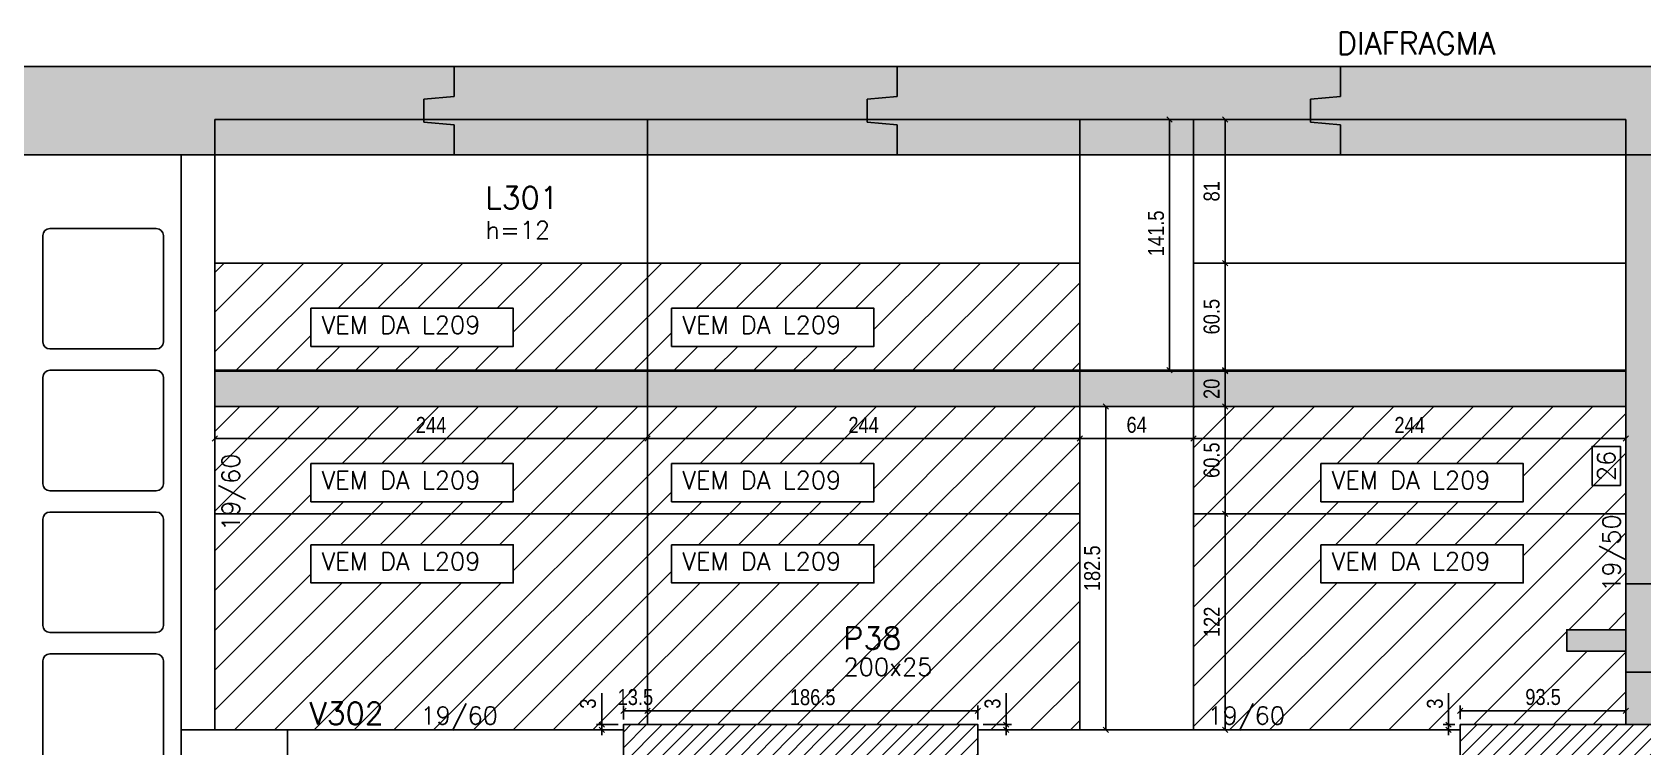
# Model space of a CAD drawing. Header units: millimetres. Extents: x 1860 to 8661, y -614 to 3837.
# Drawn here: x 3590 to 4498, y 2302 to 2706 of the extents above; entities that cross this region are included whole.
import ezdxf
from ezdxf.enums import TextEntityAlignment as Align

# ---------------------------------------------------------------- set-up
doc = ezdxf.new("R2010")
doc.units = ezdxf.units.MM
for name, color, linetype in [('251', 5, 'Continuous'), ('COTA', 241, 'Continuous'), ('F-CORTE', 4, 'Continuous'), ('F-CUBETA', 1, 'Continuous'), ('F-LAJES-DIM', 2, 'Continuous'), ('F-LAJES-NOME', 4, 'Continuous'), ('F-PARC-NOME', 4, 'Continuous'), ('F-PILARES-DIM', 172, 'Continuous'), ('F-PILARES-NOME', 170, 'Continuous'), ('F-SOLIDO-CORTE', 71, 'Continuous'), ('F-SOLIDO-EST', 252, 'Continuous'), ('F-VIGAS', 3, 'Continuous'), ('F-VIGAS-DIM', 2, 'Continuous'), ('F-VIGAS-NOME', 4, 'Continuous'), ('Painéis', 200, 'Continuous'), ('Pilares', 5, 'Continuous'), ('VIGA', 3, 'Continuous')]:
    doc.layers.add(name, color=color, linetype=linetype)
doc.layers.add('F-DESNIVEL-2', color=7, linetype='Continuous', true_color=0xffd1e8)
doc.layers.add('Hachura', color=251, linetype='Continuous', lineweight=9)
doc.styles.add('COTA TECNICA-50', font='techl___.ttf', dxfattribs={"height": 9})
doc.styles.add('MCP', font='romans.shx')
doc.styles.add('ROMANS', font='romans.shx')
doc.dimstyles.new('COTA PAINEL-50', dxfattribs={"dimtxt": 9, "dimasz": 3, "dimexe": 3, "dimexo": 3, "dimgap": 3, "dimtad": 1, "dimdec": 1, "dimzin": 12, "dimdsep": 46, "dimtxsty": 'COTA TECNICA-50', "dimblk1": 'OBLIQUE', "dimblk2": 'OBLIQUE', "dimsah": 1, "dimcen": 0.9, "dimclrd": 4, "dimclre": 4, "dimclrt": 240, "dimadec": 1, "dimazin": 3, "dimtfac": 1, "dimtdec": 1, "dimtmove": 0, "dimatfit": 3, "dimfxl": 1, "dimtolj": 1, "dimtzin": 12, "dimarcsym": 0})
pattern_1 = [(45, (3892.612, -4013.147), (-4.4194174, 4.4194174), [])]

# ---------------------------------------------------------------- blocks, each defined once
blk = doc.blocks.new('_VAONER063650636500869008690')
at = {"layer": '251', "color": 1}
for p, q in [((-34, 30), (-34, -30)), ((30, 34), (-30, 34)), ((34, -30), (34, 30)), ((-30, -34), (30, -34))]:
    blk.add_line(p, q, dxfattribs=at)
for centre, start, end in [((-30, 30), 90, 180), ((30, 30), 0, 90), ((-30, -30), 180, 270), ((30, -30), 270, 0)]:
    blk.add_arc(centre, 4, start, end, dxfattribs=at)
blk = doc.blocks.new('*U11')
at = {"layer": 'F-VIGAS-DIM', "color": 1}
blk.add_lwpolyline([(0, 0), (22, 0), (22, 16), (0, 16)], close=True, dxfattribs=at)
at = {"layer": 'F-VIGAS-DIM', "style": 'MCP'}
blk.add_attdef('DIM', text='', height=10, dxfattribs=at).set_placement((11, 8), align=Align.MIDDLE_CENTER)
blk = doc.blocks.new('_Oblique')
at = {"color": 0, "linetype": 'ByBlock', "lineweight": -2}
blk.add_line((-0.5, -0.5), (0.5, 0.5), dxfattribs=at)
blk = doc.blocks.new('*D958')
at = {"layer": 'COTA', "color": 4, "lineweight": -2, "transparency": 16777216}
for p, q in [((3692.61, 2491.35), (3692.61, 2473.42)), ((3936.61, 2491.35), (3936.61, 2473.42)), ((3692.61, 2476.42), (3936.61, 2476.42))]:
    blk.add_line(p, q, dxfattribs=at)
at = {"layer": 'Defpoints', "color": 0, "transparency": 16777216}
for p in [(3692.61, 2494.35), (3936.61, 2494.35), (3936.61, 2476.42)]:
    blk.add_point(p, dxfattribs=at)
at = {"layer": 'COTA', "color": 4, "lineweight": -2, "transparency": 16777216, "xscale": 3, "yscale": 3, "zscale": 3, "rotation": 180}
blk.add_blockref('_Oblique', (3692.61, 2476.42), dxfattribs=at)
at = {"layer": 'COTA', "color": 4, "lineweight": -2, "transparency": 16777216, "xscale": 3, "yscale": 3, "zscale": 3}
blk.add_blockref('_Oblique', (3936.61, 2476.42), dxfattribs=at)
at = {"layer": 'COTA', "color": 240, "transparency": 16777216, "insert": (3814.61, 2483.99), "char_height": 9, "attachment_point": 5, "style": 'COTA TECNICA-50'}
blk.add_mtext('\\A1;244', dxfattribs=at)
blk = doc.blocks.new('*D959')
at = {"layer": 'COTA', "color": 4, "lineweight": -2, "transparency": 16777216}
for p, q in [((3936.61, 2491.35), (3936.61, 2473.42)), ((4180.61, 2491.35), (4180.61, 2473.42)), ((3936.61, 2476.42), (4180.61, 2476.42))]:
    blk.add_line(p, q, dxfattribs=at)
at = {"layer": 'Defpoints', "color": 0, "transparency": 16777216}
for p in [(3936.61, 2494.35), (4180.61, 2494.35), (4180.61, 2476.42)]:
    blk.add_point(p, dxfattribs=at)
at = {"layer": 'COTA', "color": 4, "lineweight": -2, "transparency": 16777216, "xscale": 3, "yscale": 3, "zscale": 3, "rotation": 180}
blk.add_blockref('_Oblique', (3936.61, 2476.42), dxfattribs=at)
at = {"layer": 'COTA', "color": 4, "lineweight": -2, "transparency": 16777216, "xscale": 3, "yscale": 3, "zscale": 3}
blk.add_blockref('_Oblique', (4180.61, 2476.42), dxfattribs=at)
at = {"layer": 'COTA', "color": 240, "transparency": 16777216, "insert": (4058.61, 2483.99), "char_height": 9, "attachment_point": 5, "style": 'COTA TECNICA-50'}
blk.add_mtext('\\A1;244', dxfattribs=at)
blk = doc.blocks.new('*D960')
at = {"layer": 'COTA', "color": 4, "lineweight": -2, "transparency": 16777216}
for p, q in [((4180.61, 2491.35), (4180.61, 2473.42)), ((4244.61, 2491.35), (4244.61, 2473.42)), ((4180.61, 2476.42), (4244.61, 2476.42))]:
    blk.add_line(p, q, dxfattribs=at)
at = {"layer": 'Defpoints', "color": 0, "transparency": 16777216}
for p in [(4180.61, 2494.35), (4244.61, 2494.35), (4244.61, 2476.42)]:
    blk.add_point(p, dxfattribs=at)
at = {"layer": 'COTA', "color": 4, "lineweight": -2, "transparency": 16777216, "xscale": 3, "yscale": 3, "zscale": 3, "rotation": 180}
blk.add_blockref('_Oblique', (4180.61, 2476.42), dxfattribs=at)
at = {"layer": 'COTA', "color": 4, "lineweight": -2, "transparency": 16777216, "xscale": 3, "yscale": 3, "zscale": 3}
blk.add_blockref('_Oblique', (4244.61, 2476.42), dxfattribs=at)
at = {"layer": 'COTA', "color": 240, "transparency": 16777216, "insert": (4212.61, 2484.01), "char_height": 9, "attachment_point": 5, "style": 'COTA TECNICA-50'}
blk.add_mtext('\\A1;64', dxfattribs=at)
blk = doc.blocks.new('*D961')
at = {"layer": 'COTA', "color": 4, "lineweight": -2, "transparency": 16777216}
for p, q in [((4244.61, 2491.35), (4244.61, 2473.42)), ((4488.61, 2491.35), (4488.61, 2473.42)), ((4244.61, 2476.42), (4488.61, 2476.42))]:
    blk.add_line(p, q, dxfattribs=at)
at = {"layer": 'Defpoints', "color": 0, "transparency": 16777216}
for p in [(4244.61, 2494.35), (4488.61, 2494.35), (4488.61, 2476.42)]:
    blk.add_point(p, dxfattribs=at)
at = {"layer": 'COTA', "color": 4, "lineweight": -2, "transparency": 16777216, "xscale": 3, "yscale": 3, "zscale": 3, "rotation": 180}
blk.add_blockref('_Oblique', (4244.61, 2476.42), dxfattribs=at)
at = {"layer": 'COTA', "color": 4, "lineweight": -2, "transparency": 16777216, "xscale": 3, "yscale": 3, "zscale": 3}
blk.add_blockref('_Oblique', (4488.61, 2476.42), dxfattribs=at)
at = {"layer": 'COTA', "color": 240, "transparency": 16777216, "insert": (4366.61, 2483.99), "char_height": 9, "attachment_point": 5, "style": 'COTA TECNICA-50'}
blk.add_mtext('\\A1;244', dxfattribs=at)
blk = doc.blocks.new('*D962')
at = {"layer": 'COTA', "color": 4, "lineweight": -2, "transparency": 16777216}
for p, q in [((4183.61, 2494.35), (4198.17, 2494.35)), ((4195.17, 2311.85), (4195.17, 2494.35)), ((4183.61, 2311.85), (4198.17, 2311.85))]:
    blk.add_line(p, q, dxfattribs=at)
at = {"layer": 'Defpoints', "color": 0, "transparency": 16777216}
for p in [(4180.61, 2494.35), (4195.17, 2494.35), (4180.61, 2311.85)]:
    blk.add_point(p, dxfattribs=at)
at = {"layer": 'COTA', "color": 4, "lineweight": -2, "transparency": 16777216, "xscale": 3, "yscale": 3, "zscale": 3}
for p, rotation in [((4195.17, 2494.35), 90), ((4195.17, 2311.85), 270)]:
    blk.add_blockref('_Oblique', p, dxfattribs=dict(at, rotation=rotation))
at = {"layer": 'COTA', "color": 240, "transparency": 16777216, "insert": (4187.55, 2403.1), "char_height": 9, "attachment_point": 5, "rotation": 90, "style": 'COTA TECNICA-50'}
blk.add_mtext('\\A1;182.5', dxfattribs=at)
blk = doc.blocks.new('*D963')
at = {"layer": 'COTA', "color": 4, "lineweight": -2, "transparency": 16777216}
for p, q in [((4247.61, 2433.85), (4265.52, 2433.85)), ((4262.52, 2311.85), (4262.52, 2433.85)), ((4247.61, 2311.85), (4265.52, 2311.85))]:
    blk.add_line(p, q, dxfattribs=at)
at = {"layer": 'Defpoints', "color": 0, "transparency": 16777216}
for p in [(4244.61, 2433.85), (4262.52, 2433.85), (4244.61, 2311.85)]:
    blk.add_point(p, dxfattribs=at)
at = {"layer": 'COTA', "color": 4, "lineweight": -2, "transparency": 16777216, "xscale": 3, "yscale": 3, "zscale": 3}
for p, rotation in [((4262.52, 2433.85), 90), ((4262.52, 2311.85), 270)]:
    blk.add_blockref('_Oblique', p, dxfattribs=dict(at, rotation=rotation))
at = {"layer": 'COTA', "color": 240, "transparency": 16777216, "insert": (4254.96, 2372.85), "char_height": 9, "attachment_point": 5, "rotation": 90, "style": 'COTA TECNICA-50'}
blk.add_mtext('\\A1;122', dxfattribs=at)
blk = doc.blocks.new('*D964')
at = {"layer": 'COTA', "color": 4, "lineweight": -2, "transparency": 16777216}
for p, q in [((4247.61, 2494.35), (4265.52, 2494.35)), ((4262.52, 2433.85), (4262.52, 2494.35)), ((4247.61, 2433.85), (4265.52, 2433.85))]:
    blk.add_line(p, q, dxfattribs=at)
at = {"layer": 'Defpoints', "color": 0, "transparency": 16777216}
for p in [(4244.61, 2494.35), (4262.52, 2494.35), (4244.61, 2433.85)]:
    blk.add_point(p, dxfattribs=at)
at = {"layer": 'COTA', "color": 4, "lineweight": -2, "transparency": 16777216, "xscale": 3, "yscale": 3, "zscale": 3}
for p, rotation in [((4262.52, 2494.35), 90), ((4262.52, 2433.85), 270)]:
    blk.add_blockref('_Oblique', p, dxfattribs=dict(at, rotation=rotation))
at = {"layer": 'COTA', "color": 240, "transparency": 16777216, "insert": (4254.92, 2464.1), "char_height": 9, "attachment_point": 5, "rotation": 90, "style": 'COTA TECNICA-50'}
blk.add_mtext('\\A1;60.5', dxfattribs=at)
blk = doc.blocks.new('*D965')
at = {"layer": 'COTA', "color": 4, "lineweight": -2, "transparency": 16777216}
for p, q in [((4247.61, 2514.35), (4265.52, 2514.35)), ((4262.52, 2494.35), (4262.52, 2514.35)), ((4247.61, 2494.35), (4265.52, 2494.35))]:
    blk.add_line(p, q, dxfattribs=at)
at = {"layer": 'Defpoints', "color": 0, "transparency": 16777216}
for p in [(4244.61, 2514.35), (4262.52, 2514.35), (4244.61, 2494.35)]:
    blk.add_point(p, dxfattribs=at)
at = {"layer": 'COTA', "color": 4, "lineweight": -2, "transparency": 16777216, "xscale": 3, "yscale": 3, "zscale": 3}
for p, rotation in [((4262.52, 2514.35), 90), ((4262.52, 2494.35), 270)]:
    blk.add_blockref('_Oblique', p, dxfattribs=dict(at, rotation=rotation))
at = {"layer": 'COTA', "color": 240, "transparency": 16777216, "insert": (4254.92, 2504.35), "char_height": 9, "attachment_point": 5, "rotation": 90, "style": 'COTA TECNICA-50'}
blk.add_mtext('\\A1;20', dxfattribs=at)
blk = doc.blocks.new('*D966')
at = {"layer": 'COTA', "color": 4, "lineweight": -2, "transparency": 16777216}
for p, q in [((4247.61, 2575.35), (4265.52, 2575.35)), ((4262.52, 2514.85), (4262.52, 2575.35)), ((4247.61, 2514.85), (4265.52, 2514.85))]:
    blk.add_line(p, q, dxfattribs=at)
at = {"layer": 'Defpoints', "color": 0, "transparency": 16777216}
for p in [(4244.61, 2575.35), (4262.52, 2575.35), (4244.61, 2514.85)]:
    blk.add_point(p, dxfattribs=at)
at = {"layer": 'COTA', "color": 4, "lineweight": -2, "transparency": 16777216, "xscale": 3, "yscale": 3, "zscale": 3}
for p, rotation in [((4262.52, 2575.35), 90), ((4262.52, 2514.85), 270)]:
    blk.add_blockref('_Oblique', p, dxfattribs=dict(at, rotation=rotation))
at = {"layer": 'COTA', "color": 240, "transparency": 16777216, "insert": (4254.92, 2545.1), "char_height": 9, "attachment_point": 5, "rotation": 90, "style": 'COTA TECNICA-50'}
blk.add_mtext('\\A1;60.5', dxfattribs=at)
blk = doc.blocks.new('*D967')
at = {"layer": 'COTA', "color": 4, "lineweight": -2, "transparency": 16777216}
for p, q in [((4247.61, 2656.35), (4265.52, 2656.35)), ((4262.52, 2575.35), (4262.52, 2656.35)), ((4247.61, 2575.35), (4265.52, 2575.35))]:
    blk.add_line(p, q, dxfattribs=at)
at = {"layer": 'Defpoints', "color": 0, "transparency": 16777216}
for p in [(4244.61, 2656.35), (4262.52, 2656.35), (4244.61, 2575.35)]:
    blk.add_point(p, dxfattribs=at)
at = {"layer": 'COTA', "color": 4, "lineweight": -2, "transparency": 16777216, "xscale": 3, "yscale": 3, "zscale": 3}
for p, rotation in [((4262.52, 2656.35), 90), ((4262.52, 2575.35), 270)]:
    blk.add_blockref('_Oblique', p, dxfattribs=dict(at, rotation=rotation))
at = {"layer": 'COTA', "color": 240, "transparency": 16777216, "insert": (4254.93, 2615.85), "char_height": 9, "attachment_point": 5, "rotation": 90, "style": 'COTA TECNICA-50'}
blk.add_mtext('\\A1;81', dxfattribs=at)
blk = doc.blocks.new('*D968')
at = {"layer": 'COTA', "color": 4, "lineweight": -2, "transparency": 16777216}
for p, q in [((4241.61, 2656.35), (4228.16, 2656.35)), ((4231.16, 2514.85), (4231.16, 2656.35)), ((4241.61, 2514.85), (4228.16, 2514.85))]:
    blk.add_line(p, q, dxfattribs=at)
at = {"layer": 'Defpoints', "color": 0, "transparency": 16777216}
for p in [(4231.16, 2656.35), (4244.61, 2656.35), (4244.61, 2514.85)]:
    blk.add_point(p, dxfattribs=at)
at = {"layer": 'COTA', "color": 4, "lineweight": -2, "transparency": 16777216, "xscale": 3, "yscale": 3, "zscale": 3}
for p, rotation in [((4231.16, 2656.35), 90), ((4231.16, 2514.85), 270)]:
    blk.add_blockref('_Oblique', p, dxfattribs=dict(at, rotation=rotation))
at = {"layer": 'COTA', "color": 240, "transparency": 16777216, "insert": (4223.56, 2592.1), "char_height": 9, "attachment_point": 5, "rotation": 90, "style": 'COTA TECNICA-50'}
blk.add_mtext('\\A1;141.5', dxfattribs=at)
blk = doc.blocks.new('*D969')
at = {"layer": 'COTA', "color": 4, "lineweight": -2, "transparency": 16777216}
for p, q in [((4395.11, 2317.95), (4395.11, 2325.67)), ((4488.61, 2322.67), (4395.11, 2322.67)), ((4488.61, 2317.95), (4488.61, 2325.67))]:
    blk.add_line(p, q, dxfattribs=at)
at = {"layer": 'Defpoints', "color": 0, "transparency": 16777216}
for p in [(4395.11, 2322.67), (4395.11, 2314.95), (4488.61, 2314.95)]:
    blk.add_point(p, dxfattribs=at)
at = {"layer": 'COTA', "color": 4, "lineweight": -2, "transparency": 16777216, "xscale": 3, "yscale": 3, "zscale": 3, "rotation": 180}
blk.add_blockref('_Oblique', (4395.11, 2322.67), dxfattribs=at)
at = {"layer": 'COTA', "color": 4, "lineweight": -2, "transparency": 16777216, "xscale": 3, "yscale": 3, "zscale": 3}
blk.add_blockref('_Oblique', (4488.61, 2322.67), dxfattribs=at)
at = {"layer": 'COTA', "color": 240, "transparency": 16777216, "insert": (4441.86, 2330.4), "char_height": 9, "attachment_point": 5, "style": 'COTA TECNICA-50'}
blk.add_mtext('\\A1;93.5', dxfattribs=at)
blk = doc.blocks.new('*D970')
at = {"layer": 'COTA', "color": 4, "lineweight": -2, "transparency": 16777216}
for p, q in [((4388.56, 2314.85), (4388.56, 2332.55)), ((4392.11, 2314.85), (4385.56, 2314.85)), ((4392.11, 2311.85), (4385.56, 2311.85)), ((4388.56, 2311.85), (4388.56, 2314.85)), ((4388.56, 2311.85), (4388.56, 2308.85))]:
    blk.add_line(p, q, dxfattribs=at)
at = {"layer": 'Defpoints', "color": 0, "transparency": 16777216}
for p in [(4388.56, 2314.85), (4395.11, 2314.85), (4395.11, 2311.85)]:
    blk.add_point(p, dxfattribs=at)
at = {"layer": 'COTA', "color": 4, "lineweight": -2, "transparency": 16777216, "xscale": 3, "yscale": 3, "zscale": 3}
for p, rotation in [((4388.56, 2314.85), 270), ((4388.56, 2311.85), 90)]:
    blk.add_blockref('_Oblique', p, dxfattribs=dict(at, rotation=rotation))
at = {"layer": 'COTA', "color": 240, "transparency": 16777216, "insert": (4380.87, 2326.7), "char_height": 9, "attachment_point": 5, "rotation": 90, "style": 'COTA TECNICA-50'}
blk.add_mtext('\\A1;3', dxfattribs=at)
blk = doc.blocks.new('*D971')
at = {"layer": 'COTA', "color": 4, "lineweight": -2, "transparency": 16777216}
for p, q in [((4139.02, 2314.85), (4139.02, 2332.55)), ((4126.11, 2314.85), (4142.02, 2314.85)), ((4126.11, 2311.85), (4142.02, 2311.85)), ((4139.02, 2311.85), (4139.02, 2314.85)), ((4139.02, 2311.85), (4139.02, 2308.85))]:
    blk.add_line(p, q, dxfattribs=at)
at = {"layer": 'Defpoints', "color": 0, "transparency": 16777216}
for p in [(4123.11, 2314.85), (4123.11, 2311.85), (4139.02, 2314.85)]:
    blk.add_point(p, dxfattribs=at)
at = {"layer": 'COTA', "color": 4, "lineweight": -2, "transparency": 16777216, "xscale": 3, "yscale": 3, "zscale": 3}
for p, rotation in [((4139.02, 2314.85), 270), ((4139.02, 2311.85), 90)]:
    blk.add_blockref('_Oblique', p, dxfattribs=dict(at, rotation=rotation))
at = {"layer": 'COTA', "color": 240, "transparency": 16777216, "insert": (4131.33, 2326.7), "char_height": 9, "attachment_point": 5, "rotation": 90, "style": 'COTA TECNICA-50'}
blk.add_mtext('\\A1;3', dxfattribs=at)
blk = doc.blocks.new('*D972')
at = {"layer": 'COTA', "color": 4, "lineweight": -2, "transparency": 16777216}
for p, q in [((3936.61, 2317.85), (3936.61, 2325.67)), ((3936.61, 2322.67), (4123.11, 2322.67)), ((4123.11, 2317.85), (4123.11, 2325.67))]:
    blk.add_line(p, q, dxfattribs=at)
at = {"layer": 'Defpoints', "color": 0, "transparency": 16777216}
for p in [(4123.11, 2322.67), (3936.61, 2314.85), (4123.11, 2314.85)]:
    blk.add_point(p, dxfattribs=at)
at = {"layer": 'COTA', "color": 4, "lineweight": -2, "transparency": 16777216, "xscale": 3, "yscale": 3, "zscale": 3, "rotation": 180}
blk.add_blockref('_Oblique', (3936.61, 2322.67), dxfattribs=at)
at = {"layer": 'COTA', "color": 4, "lineweight": -2, "transparency": 16777216, "xscale": 3, "yscale": 3, "zscale": 3}
blk.add_blockref('_Oblique', (4123.11, 2322.67), dxfattribs=at)
at = {"layer": 'COTA', "color": 240, "transparency": 16777216, "insert": (4029.86, 2330.29), "char_height": 9, "attachment_point": 5, "style": 'COTA TECNICA-50'}
blk.add_mtext('\\A1;186.5', dxfattribs=at)
blk = doc.blocks.new('*D973')
at = {"layer": 'COTA', "color": 4, "lineweight": -2, "transparency": 16777216}
for p, q in [((3923.11, 2317.85), (3923.11, 2325.67)), ((3936.61, 2322.67), (3923.11, 2322.67)), ((3936.61, 2317.85), (3936.61, 2325.67))]:
    blk.add_line(p, q, dxfattribs=at)
at = {"layer": 'Defpoints', "color": 0, "transparency": 16777216}
for p in [(3923.11, 2322.67), (3923.11, 2314.85), (3936.61, 2314.85)]:
    blk.add_point(p, dxfattribs=at)
at = {"layer": 'COTA', "color": 4, "lineweight": -2, "transparency": 16777216, "xscale": 3, "yscale": 3, "zscale": 3, "rotation": 180}
blk.add_blockref('_Oblique', (3923.11, 2322.67), dxfattribs=at)
at = {"layer": 'COTA', "color": 4, "lineweight": -2, "transparency": 16777216, "xscale": 3, "yscale": 3, "zscale": 3}
blk.add_blockref('_Oblique', (3936.61, 2322.67), dxfattribs=at)
at = {"layer": 'COTA', "color": 240, "transparency": 16777216, "insert": (3929.86, 2330.37), "char_height": 9, "attachment_point": 5, "style": 'COTA TECNICA-50'}
blk.add_mtext('\\A1;13.5', dxfattribs=at)
blk = doc.blocks.new('*D974')
at = {"layer": 'COTA', "color": 4, "lineweight": -2, "transparency": 16777216}
for p, q in [((3910.85, 2314.85), (3910.85, 2332.55)), ((3920.11, 2314.85), (3907.85, 2314.85)), ((3920.11, 2311.85), (3907.85, 2311.85)), ((3910.85, 2311.85), (3910.85, 2314.85)), ((3910.85, 2311.85), (3910.85, 2308.85))]:
    blk.add_line(p, q, dxfattribs=at)
at = {"layer": 'Defpoints', "color": 0, "transparency": 16777216}
for p in [(3910.85, 2314.85), (3923.11, 2314.85), (3923.11, 2311.85)]:
    blk.add_point(p, dxfattribs=at)
at = {"layer": 'COTA', "color": 4, "lineweight": -2, "transparency": 16777216, "xscale": 3, "yscale": 3, "zscale": 3}
for p, rotation in [((3910.85, 2314.85), 270), ((3910.85, 2311.85), 90)]:
    blk.add_blockref('_Oblique', p, dxfattribs=dict(at, rotation=rotation))
at = {"layer": 'COTA', "color": 240, "transparency": 16777216, "insert": (3903.15, 2326.7), "char_height": 9, "attachment_point": 5, "rotation": 90, "style": 'COTA TECNICA-50'}
blk.add_mtext('\\A1;3', dxfattribs=at)

msp = doc.modelspace()

# ---------------------------------------------------------------- hatches: boundary and pattern name
at = {"layer": 'F-SOLIDO-CORTE', "linetype": 'Continuous'}
msp.add_hatch(color=256, dxfattribs=at).paths.add_polyline_path([(4488.61, 2394.4), (4488.61, 2368.4), (4455.26, 2368.4), (4455.26, 2356.4), (4488.61, 2356.4), (4488.61, 2344.4), (4540.96, 2344.4), (4540.96, 2368.4), (4507.61, 2368.4), (4507.61, 2394.4)], flags=16)
at = {"layer": 'F-SOLIDO-EST'}
h = msp.add_hatch(color=256, dxfattribs=at)
h.dxf.hatch_style = 1
h.paths.add_polyline_path([(3827.61, 2686.35), (3577.61, 2686.35), (3577.61, 2669.35), (3560.61, 2667.85), (3560.61, 2654.85), (3577.61, 2653.35), (3577.61, 2636.35), (3827.61, 2636.35), (3827.61, 2653.35), (3810.61, 2654.85), (3810.61, 2667.85), (3827.61, 2669.35)])
h = msp.add_hatch(color=256, dxfattribs=at)
h.dxf.hatch_style = 1
h.paths.add_polyline_path([(4077.61, 2686.35), (3827.61, 2686.35), (3827.61, 2669.35), (3810.61, 2667.85), (3810.61, 2654.85), (3827.61, 2653.35), (3827.61, 2636.35), (4077.61, 2636.35), (4077.61, 2653.35), (4060.61, 2654.85), (4060.61, 2667.85), (4077.61, 2669.35)])
h = msp.add_hatch(color=256, dxfattribs=at)
h.dxf.hatch_style = 1
h.paths.add_polyline_path([(4327.61, 2653.35), (4310.61, 2654.85), (4310.61, 2667.85), (4327.61, 2669.35), (4327.61, 2686.35), (4077.61, 2686.35), (4077.61, 2669.35), (4060.61, 2667.85), (4060.61, 2654.85), (4077.61, 2653.35), (4077.61, 2636.35), (4327.61, 2636.35)])
h = msp.add_hatch(color=256, dxfattribs=at)
h.dxf.hatch_style = 1
h.paths.add_polyline_path([(4577.61, 2653.35), (4560.61, 2654.85), (4560.61, 2667.85), (4577.61, 2669.35), (4577.61, 2686.35), (4327.61, 2686.35), (4327.61, 2669.35), (4310.61, 2667.85), (4310.61, 2654.85), (4327.61, 2653.35), (4327.61, 2636.35), (4577.61, 2636.35)])
at = {"layer": 'Hachura', "linetype": 'ByBlock'}
h = msp.add_hatch(dxfattribs=at)
h.set_pattern_fill('ANSI31', color=256, scale=5)
h.paths.add_polyline_path([(3692.61, 2575.35), (3692.61, 2514.85), (3936.61, 2514.85), (3936.61, 2575.35)])
h.paths.add_polyline_path([(4064.42, 2528.3), (4064.42, 2549.84), (3950.29, 2549.84), (3950.29, 2528.3)], flags=16)
h.paths.add_polyline_path([(3860.92, 2528.3), (3860.92, 2549.84), (3746.79, 2549.84), (3746.79, 2528.3)], flags=16)
h.paths.add_polyline_path([(3936.61, 2575.35), (3936.61, 2514.85), (4180.61, 2514.85), (4180.61, 2575.35)])
h.paths.add_polyline_path([(4180.61, 2494.35), (3936.61, 2494.35), (3936.61, 2433.85), (4180.61, 2433.85)])
h.paths.add_polyline_path([(4064.42, 2440.69), (4064.42, 2462.23), (3950.29, 2462.23), (3950.29, 2440.69)], flags=16)
h.paths.add_polyline_path([(3746.79, 2462.23), (3746.79, 2440.69), (3860.92, 2440.69), (3860.92, 2462.23)], flags=16)
h.paths.add_polyline_path([(3746.79, 2416.42), (3746.79, 2394.88), (3860.92, 2394.88), (3860.92, 2416.42)], flags=16)
h.paths.add_polyline_path([(3692.61, 2433.85), (3692.61, 2311.85), (3733.61, 2311.85), (3923.11, 2311.85), (3923.11, 2314.85), (3936.61, 2314.85), (3936.61, 2433.85)])
h.paths.add_polyline_path([(3936.61, 2433.85), (3936.61, 2494.35), (3692.61, 2494.35), (3692.61, 2433.85)])
h.paths.add_polyline_path([(3950.29, 2416.42), (3950.29, 2394.88), (4064.42, 2394.88), (4064.42, 2416.42)], flags=16)
h.paths.add_polyline_path([(4180.61, 2433.85), (3936.61, 2433.85), (3936.61, 2314.85), (4123.11, 2314.85), (4123.11, 2311.85), (4180.61, 2311.85)])
h.paths.add_polyline_path([(4316.55, 2416.42), (4316.55, 2394.88), (4430.68, 2394.88), (4430.68, 2416.42)], flags=16)
h.paths.add_polyline_path([(4244.61, 2433.85), (4244.61, 2311.85), (4395.11, 2311.85), (4395.11, 2314.85), (4488.61, 2314.85), (4488.61, 2356.4), (4455.26, 2356.4), (4455.26, 2356.4), (4455.26, 2368.4), (4488.61, 2368.4), (4488.61, 2394.4), (4488.61, 2433.85)])
h.paths.add_polyline_path([(4488.61, 2433.85), (4488.61, 2494.35), (4244.61, 2494.35), (4244.61, 2433.85)])
h.paths.add_polyline_path([(4430.68, 2440.69), (4430.68, 2462.23), (4316.55, 2462.23), (4316.55, 2440.69)], flags=16)
h = msp.add_hatch(color=256, dxfattribs=at)
h.dxf.hatch_style = 1
h.paths.add_polyline_path([(3936.61, 2494.35), (3936.61, 2514.35), (3692.61, 2514.35), (3692.61, 2494.35)])
h.paths.add_polyline_path([(3936.61, 2514.35), (3936.61, 2494.35), (4180.61, 2494.35), (4180.61, 2514.35)])
h.paths.add_polyline_path([(4244.61, 2494.35), (4244.61, 2514.35), (4180.61, 2514.35), (4180.61, 2494.35)])
h.paths.add_polyline_path([(4244.61, 2514.35), (4244.61, 2494.35), (4488.61, 2494.35), (4488.61, 2514.35)])
at = {"layer": 'Pilares', "linetype": 'Continuous'}
h = msp.add_hatch(dxfattribs=at)
h.set_pattern_fill('ANSI31', color=256, scale=50, style=0)
h.set_pattern_definition(pattern_1)
h.paths.add_polyline_path([(3923.11, 2289.85), (4123.11, 2289.85), (4123.11, 2314.85), (3923.11, 2314.85)], flags=16)
h = msp.add_hatch(dxfattribs=at)
h.set_pattern_fill('ANSI31', color=256, scale=50, style=0)
h.set_pattern_definition(pattern_1)
h.paths.add_polyline_path([(4395.11, 2289.85), (4595.11, 2289.85), (4595.11, 2314.85), (4395.11, 2314.85)], flags=16)

# ---------------------------------------------------------------- linework, layer by layer
at = {"layer": 'COTA'}
for points in [[(3746.79, 2549.84), (3860.92, 2549.84), (3860.92, 2528.3), (3746.79, 2528.3)], [(3950.29, 2549.84), (4064.42, 2549.84), (4064.42, 2528.3), (3950.29, 2528.3)], [(3746.79, 2462.23), (3860.92, 2462.23), (3860.92, 2440.69), (3746.79, 2440.69)], [(3950.29, 2462.23), (4064.42, 2462.23), (4064.42, 2440.69), (3950.29, 2440.69)], [(4316.55, 2462.23), (4430.68, 2462.23), (4430.68, 2440.69), (4316.55, 2440.69)], [(3746.79, 2416.42), (3860.92, 2416.42), (3860.92, 2394.88), (3746.79, 2394.88)], [(3950.29, 2416.42), (4064.42, 2416.42), (4064.42, 2394.88), (3950.29, 2394.88)], [(4316.55, 2416.42), (4430.68, 2416.42), (4430.68, 2394.88), (4316.55, 2394.88)]]:
    msp.add_lwpolyline(points, close=True, dxfattribs=at)
at = {"layer": 'F-CORTE', "linetype": 'Continuous'}
for points in [[(4540.96, 2368.4), (4507.61, 2368.4), (4507.61, 2394.4), (4488.61, 2394.4), (4488.61, 2368.4), (4455.26, 2368.4)], [(4455.26, 2356.4), (4488.61, 2356.4), (4488.61, 2344.4), (4540.96, 2344.4)]]:
    msp.add_lwpolyline(points, dxfattribs=at)
at = {"layer": 'F-DESNIVEL-2', "linetype": 'Continuous'}
for points in [[(4488.61, 2314.95), (4507.61, 2314.95), (4507.61, 2636.25)], [(4488.61, 2314.95), (4507.61, 2636.25), (4488.61, 2636.25)], [(4488.61, 2314.95), (4488.61, 2636.25), (4488.61, 2314.95)]]:
    msp.add_solid(points, dxfattribs=at)
at = {"layer": 'F-SOLIDO-CORTE'}
msp.add_lwpolyline([(4488.61, 2394.4), (4488.61, 2368.4), (4455.26, 2368.4), (4455.26, 2356.4), (4488.61, 2356.4), (4488.61, 2344.4), (4540.96, 2344.4), (4540.96, 2368.4), (4507.61, 2368.4), (4507.61, 2394.4), (4488.61, 2394.4)], dxfattribs=at)
at = {"layer": 'F-VIGAS'}
for p, q in [((3827.61, 2686.35), (3577.61, 2686.35)), ((3577.61, 2686.35), (3827.61, 2686.35)), ((3827.61, 2669.35), (3827.61, 2686.35)), ((3827.61, 2686.35), (3827.61, 2669.35)), ((4077.61, 2686.35), (3827.61, 2686.35)), ((3827.61, 2686.35), (3827.61, 2669.35)), ((3827.61, 2669.35), (3827.61, 2686.35)), ((3827.61, 2686.35), (4077.61, 2686.35)), ((4077.61, 2669.35), (4077.61, 2686.35)), ((4077.61, 2686.35), (4077.61, 2669.35)), ((4327.61, 2686.35), (4077.61, 2686.35)), ((4077.61, 2686.35), (4077.61, 2669.35)), ((4077.61, 2669.35), (4077.61, 2686.35)), ((4077.61, 2686.35), (4327.61, 2686.35)), ((4327.61, 2669.35), (4327.61, 2686.35)), ((4327.61, 2686.35), (4327.61, 2669.35)), ((4577.61, 2686.35), (4327.61, 2686.35)), ((4327.61, 2686.35), (4327.61, 2669.35)), ((4327.61, 2669.35), (4327.61, 2686.35)), ((4327.61, 2686.35), (4577.61, 2686.35)), ((3810.61, 2667.85), (3827.61, 2669.35)), ((3827.61, 2669.35), (3810.61, 2667.85)), ((3827.61, 2669.35), (3810.61, 2667.85)), ((3810.61, 2667.85), (3827.61, 2669.35)), ((3810.61, 2654.85), (3810.61, 2667.85)), ((3810.61, 2667.85), (3810.61, 2654.85)), ((3810.61, 2667.85), (3810.61, 2654.85)), ((3810.61, 2654.85), (3810.61, 2667.85)), ((4060.61, 2667.85), (4077.61, 2669.35)), ((4077.61, 2669.35), (4060.61, 2667.85)), ((4077.61, 2669.35), (4060.61, 2667.85)), ((4060.61, 2667.85), (4077.61, 2669.35)), ((4060.61, 2654.85), (4060.61, 2667.85)), ((4060.61, 2667.85), (4060.61, 2654.85)), ((4060.61, 2667.85), (4060.61, 2654.85)), ((4060.61, 2654.85), (4060.61, 2667.85)), ((4310.61, 2667.85), (4327.61, 2669.35)), ((4327.61, 2669.35), (4310.61, 2667.85)), ((4327.61, 2669.35), (4310.61, 2667.85)), ((4310.61, 2667.85), (4327.61, 2669.35)), ((4310.61, 2654.85), (4310.61, 2667.85)), ((4310.61, 2667.85), (4310.61, 2654.85)), ((4310.61, 2667.85), (4310.61, 2654.85)), ((4310.61, 2654.85), (4310.61, 2667.85)), ((3827.61, 2653.35), (3810.61, 2654.85)), ((3810.61, 2654.85), (3827.61, 2653.35)), ((3810.61, 2654.85), (3827.61, 2653.35)), ((3827.61, 2653.35), (3810.61, 2654.85)), ((3827.61, 2636.35), (3827.61, 2653.35)), ((3827.61, 2653.35), (3827.61, 2636.35)), ((3827.61, 2653.35), (3827.61, 2636.35)), ((3827.61, 2636.35), (3827.61, 2653.35)), ((4077.61, 2653.35), (4060.61, 2654.85)), ((4060.61, 2654.85), (4077.61, 2653.35)), ((4060.61, 2654.85), (4077.61, 2653.35)), ((4077.61, 2653.35), (4060.61, 2654.85)), ((4077.61, 2636.35), (4077.61, 2653.35)), ((4077.61, 2653.35), (4077.61, 2636.35)), ((4077.61, 2653.35), (4077.61, 2636.35)), ((4077.61, 2636.35), (4077.61, 2653.35)), ((4327.61, 2653.35), (4310.61, 2654.85)), ((4310.61, 2654.85), (4327.61, 2653.35)), ((4310.61, 2654.85), (4327.61, 2653.35)), ((4327.61, 2653.35), (4310.61, 2654.85)), ((4327.61, 2636.35), (4327.61, 2653.35)), ((4327.61, 2653.35), (4327.61, 2636.35)), ((4327.61, 2653.35), (4327.61, 2636.35)), ((4327.61, 2636.35), (4327.61, 2653.35)), ((3577.61, 2636.35), (3827.61, 2636.35)), ((3827.61, 2636.35), (3577.61, 2636.35)), ((3827.61, 2636.35), (4077.61, 2636.35)), ((4077.61, 2636.35), (3827.61, 2636.35)), ((4077.61, 2636.35), (4327.61, 2636.35)), ((4327.61, 2636.35), (4077.61, 2636.35)), ((4327.61, 2636.35), (4577.61, 2636.35)), ((4577.61, 2636.35), (4327.61, 2636.35))]:
    msp.add_line(p, q, dxfattribs=at)
at = {"layer": 'Painéis'}
for p, q in [((3936.61, 2314.85), (3936.61, 2656.35)), ((4180.61, 2311.85), (4180.61, 2656.35)), ((4244.61, 2656.35), (4244.61, 2311.85))]:
    msp.add_line(p, q, dxfattribs=at)
for points in [[(4180.61, 2575.35), (3692.61, 2575.35)], [(4488.61, 2575.35), (4244.61, 2575.35)], [(4488.61, 2514.85), (3692.61, 2514.85)], [(4488.61, 2514.35), (3692.61, 2514.35)], [(4488.61, 2494.35), (3692.61, 2494.35)], [(4180.61, 2433.85), (3692.61, 2433.85)], [(4488.61, 2433.85), (4244.61, 2433.85)]]:
    msp.add_lwpolyline(points, dxfattribs=at)
at = {"layer": 'Pilares', "linetype": 'Continuous'}
for points in [[(3673.61, 2292.85), (3733.61, 2292.85), (3733.61, 2311.85), (3673.61, 2311.85), (3673.61, 2292.85)], [(4395.11, 2289.85), (4595.11, 2289.85), (4595.11, 2314.85), (4395.11, 2314.85), (4395.11, 2289.85)]]:
    msp.add_lwpolyline(points, dxfattribs=at)
at = {"layer": 'Pilares'}
msp.add_lwpolyline([(3923.11, 2289.85), (4123.11, 2289.85), (4123.11, 2314.85), (3923.11, 2314.85), (3923.11, 2289.85)], dxfattribs=at)
at = {"layer": 'VIGA'}
for p, q in [((3692.61, 2311.85), (3692.61, 2656.35)), ((3692.61, 2656.35), (4488.61, 2656.35)), ((4488.61, 2656.35), (4488.61, 2314.85))]:
    msp.add_line(p, q, dxfattribs=at)
for points in [[(3673.61, 2636.35), (3673.61, 2311.85)], [(3923.11, 2311.85), (3733.61, 2311.85)], [(4395.11, 2311.85), (4123.11, 2311.85)]]:
    msp.add_lwpolyline(points, dxfattribs=at)

# ---------------------------------------------------------------- block references
at = {"layer": 'F-CUBETA'}
for p in [(3629.61, 2560.85), (3629.61, 2480.85), (3629.61, 2400.85), (3629.61, 2320.85)]:
    msp.add_blockref('_VAONER063650636500869008690', p, dxfattribs=at)
at = {"layer": 'F-VIGAS-DIM', "linetype": 'Continuous', "rotation": 90}
msp.add_blockref('*U11', (4485.49, 2449.85), dxfattribs=at).add_auto_attribs({'DIM': '26'})

# ---------------------------------------------------------------- texts
at = {"layer": 'COTA', "style": 'ROMANS'}
for p in [(3752.85, 2535.45), (3956.36, 2535.45), (3752.85, 2447.83), (3956.36, 2447.83), (4322.61, 2447.83), (3752.85, 2402.02), (3956.36, 2402.02), (4322.61, 2402.02)]:
    msp.add_text('VEM DA L209', height=10, dxfattribs=at).set_placement(p)
at = {"layer": 'F-LAJES-DIM', "linetype": 'Continuous', "style": 'ROMANS'}
msp.add_text('h=12', height=10, dxfattribs=at).set_placement((3845.32, 2588.97))
at = {"layer": 'F-LAJES-NOME', "linetype": 'Continuous', "style": 'ROMANS'}
msp.add_text('L301', height=12.5, dxfattribs=at).set_placement((3845.32, 2605.97))
at = {"layer": 'F-PARC-NOME', "style": 'MCP'}
msp.add_text('DIAFRAGMA', height=12.5, dxfattribs=at).set_placement((4325.63, 2693.13))
at = {"layer": 'F-PILARES-DIM', "linetype": 'Continuous', "style": 'ROMANS'}
msp.add_text('200x25', height=10, dxfattribs=at).set_placement((4047.25, 2342.42))
at = {"layer": 'F-PILARES-NOME', "linetype": 'Continuous', "style": 'ROMANS'}
msp.add_text('P38', height=12.5, dxfattribs=at).set_placement((4047.25, 2357.42))
at = {"layer": 'F-VIGAS-DIM', "linetype": 'Continuous', "style": 'ROMANS'}
for s, p in [('19/60', (3706.64, 2424.17)), ('19/50', (4485.49, 2389.85))]:
    msp.add_text(s, height=10, rotation=90, dxfattribs=at).set_placement(p)
for p in [(3808.61, 2314.98), (4252.58, 2314.98)]:
    msp.add_text('19/60', height=10, dxfattribs=at).set_placement(p)
at = {"layer": 'F-VIGAS-NOME', "linetype": 'Continuous', "style": 'ROMANS'}
msp.add_text('V302', height=12.5, dxfattribs=at).set_placement((3746.11, 2314.98))

# ---------------------------------------------------------------- dimensions: what is measured, and where the dimension line sits
at = {"layer": 'COTA'}
dim = msp.add_linear_dim(base=(4231.16, 2656.35), p1=(4244.61, 2514.85), p2=(4244.61, 2656.35), angle=90, dimstyle='COTA PAINEL-50', dxfattribs=at)
dim.commit()
dim.dimension.update_dxf_attribs({"geometry": '*D968', "text_midpoint": (4231.16, 2592.1), "dimtype": 160})
for base, p1, p2, picture, middle in [((4262.52, 2656.35), (4244.61, 2575.35), (4244.61, 2656.35), '*D967', (4254.93, 2615.85)), ((4262.52, 2514.35), (4244.61, 2494.35), (4244.61, 2514.35), '*D965', (4254.92, 2504.35)), ((4262.52, 2494.35), (4244.61, 2433.85), (4244.61, 2494.35), '*D964', (4254.92, 2464.1))]:
    dim = msp.add_linear_dim(base=base, p1=p1, p2=p2, angle=90, dimstyle='COTA PAINEL-50', override={"dimtmove": 1}, dxfattribs=at)
    dim.commit()
    dim.dimension.update_dxf_attribs({"geometry": picture, "text_midpoint": middle})
for base, p1, p2, picture, middle in [((4262.52, 2575.35), (4244.61, 2514.85), (4244.61, 2575.35), '*D966', (4254.92, 2545.1)), ((4195.17, 2494.35), (4180.61, 2311.85), (4180.61, 2494.35), '*D962', (4187.55, 2403.1)), ((4262.52, 2433.85), (4244.61, 2311.85), (4244.61, 2433.85), '*D963', (4254.96, 2372.85)), ((3910.85, 2314.85), (3923.11, 2311.85), (3923.11, 2314.85), '*D974', (3903.15, 2326.7)), ((4139.02, 2314.85), (4123.11, 2311.85), (4123.11, 2314.85), '*D971', (4131.33, 2326.7)), ((4388.56, 2314.85), (4395.11, 2311.85), (4395.11, 2314.85), '*D970', (4380.87, 2326.7))]:
    dim = msp.add_linear_dim(base=base, p1=p1, p2=p2, angle=90, dimstyle='COTA PAINEL-50', dxfattribs=at)
    dim.commit()
    dim.dimension.update_dxf_attribs({"geometry": picture, "text_midpoint": middle})
for base, p1, p2, picture, middle in [((3936.61, 2476.42), (3692.61, 2494.35), (3936.61, 2494.35), '*D958', (3814.61, 2483.99)), ((4123.11, 2322.67), (3936.61, 2314.85), (4123.11, 2314.85), '*D972', (4029.86, 2330.29)), ((4395.11, 2322.67), (4488.61, 2314.95), (4395.11, 2314.95), '*D969', (4441.86, 2330.4))]:
    dim = msp.add_linear_dim(base=base, p1=p1, p2=p2, dimstyle='COTA PAINEL-50', dxfattribs=at)
    dim.commit()
    dim.dimension.update_dxf_attribs({"geometry": picture, "text_midpoint": middle})
for base, p1, p2, picture, middle in [((4180.61, 2476.42), (3936.61, 2494.35), (4180.61, 2494.35), '*D959', (4058.61, 2483.99)), ((4244.61, 2476.42), (4180.61, 2494.35), (4244.61, 2494.35), '*D960', (4212.61, 2484.01)), ((4488.61, 2476.42), (4244.61, 2494.35), (4488.61, 2494.35), '*D961', (4366.61, 2483.99))]:
    dim = msp.add_linear_dim(base=base, p1=p1, p2=p2, dimstyle='COTA PAINEL-50', override={"dimtmove": 1}, dxfattribs=at)
    dim.commit()
    dim.dimension.update_dxf_attribs({"geometry": picture, "text_midpoint": middle})
dim = msp.add_linear_dim(base=(3923.11, 2322.67), p1=(3936.61, 2314.85), p2=(3923.11, 2314.85), dimstyle='COTA PAINEL-50', dxfattribs=at)
dim.commit()
dim.dimension.update_dxf_attribs({"geometry": '*D973', "text_midpoint": (3929.86, 2322.67), "dimtype": 160})

doc.saveas('drawing.dxf')
